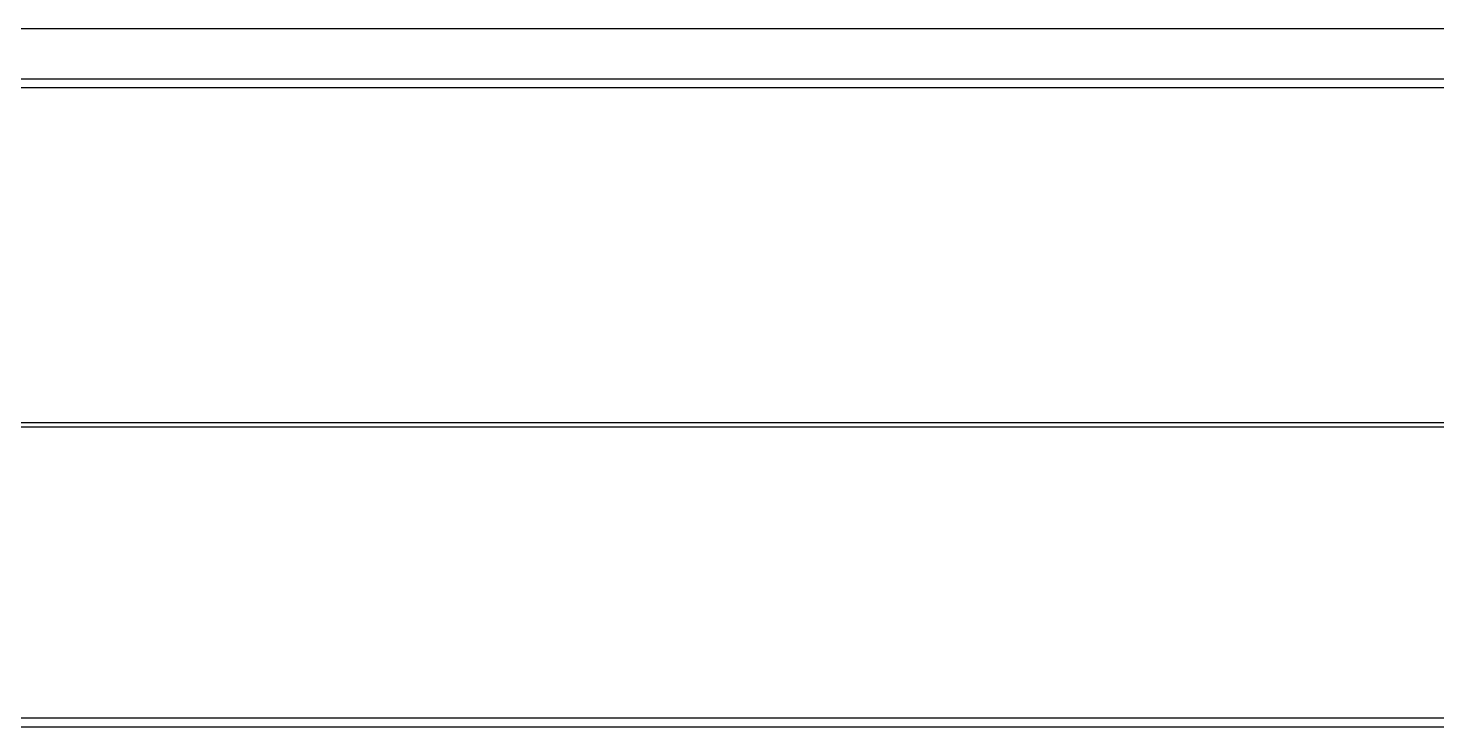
# Model space of a CAD drawing. Header units: millimetres. Extents: x 55614 to 110757, y -66981 to -47484.
# Drawn here: x 64179.5 to 64347.7, y -50201.2 to -50117.8 of the extents above; entities that cross this region are included whole.
import ezdxf

# ---------------------------------------------------------------- set-up
doc = ezdxf.new("R2010")
doc.units = ezdxf.units.MM
for name, color, linetype in [('4209-0510_0', 7, 'Continuous'), ('4212-68099_1_0', 7, 'Continuous'), ('4212-98011_2_3_0', 7, 'Continuous'), ('4212-Y040801_1_1_0', 7, 'Continuous'), ('4215-0412-2_0', 7, 'Continuous'), ('YT-50-01_AF0_1_0', 7, 'Continuous')]:
    doc.layers.add(name, color=color, linetype=linetype)
doc.layers.add('THICK', color=7, linetype='Continuous', lineweight=0)

# ---------------------------------------------------------------- blocks, each defined once
blk = doc.blocks.new('2-1725')
at = {"layer": '4209-0510_0', "color": 7, "linetype": 'Continuous'}
blk.add_line((-16428.73, -71626.23), (-17034.73, -71626.23), dxfattribs=at)
at = {"layer": '4212-68099_1_0', "color": 7, "linetype": 'Continuous'}
blk.add_line((-17149.43, -71550.95), (-16314.83, -71550.95), dxfattribs=at)
at = {"layer": '4212-98011_2_3_0', "color": 7, "linetype": 'Continuous'}
blk.add_line((-17137.63, -71549.87), (-16326.63, -71549.96), dxfattribs=at)
at = {"layer": '4212-Y040801_1_1_0', "color": 7, "linetype": 'Continuous'}
blk.add_line((-17159.63, -71543.86), (-16304.63, -71543.96), dxfattribs=at)
at = {"layer": '4215-0412-2_0', "color": 7, "linetype": 'Continuous'}
for p, q in [((-17075.08, -71591.47), (-16387.28, -71591.47)), ((-17042.18, -71627.27), (-16420.18, -71627.27))]:
    blk.add_line(p, q, dxfattribs=at)
at = {"layer": 'YT-50-01_AF0_1_0', "color": 7, "linetype": 'Continuous'}
blk.add_line((-17076.13, -71590.95), (-16388.13, -71590.95), dxfattribs=at)

msp = doc.modelspace()

# ---------------------------------------------------------------- block references
at = {"layer": 'THICK', "lineweight": -3}
msp.add_blockref('2-1725', (81086.76, 21426.09), dxfattribs=at)

doc.saveas('drawing.dxf')
